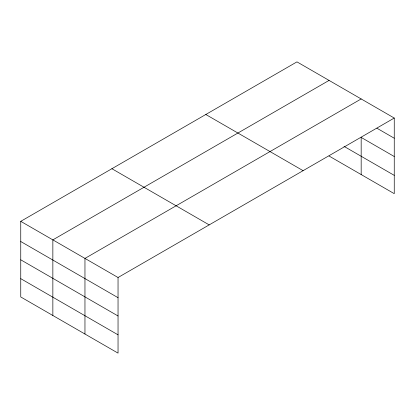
<?xml version="1.0" encoding="UTF-8"?>
<svg xmlns="http://www.w3.org/2000/svg" width="415" height="415" viewBox="0 0 415 415"><rect width="100%" height="100%" fill="white"/><g stroke="black" fill="none" stroke-linecap="round" stroke-linejoin="round"><path stroke-width="0.62" d="M20.75 221.34L118.042 277.511L118.042 353.129L20.75 296.953L20.75 221.34L296.958 61.871L394.25 118.047L394.25 193.66L329.064 156.024M329.064 80.411L52.855 239.875L52.855 315.493M361.169 98.946L84.961 258.415L84.961 334.028M118.042 277.511L394.25 118.047M376.872 128.183L394.25 138.221M394.25 156.517L361.169 137.417L361.169 174.559M344.009 146.36L394.25 175.363M205.809 114.499L303.1 170.669M111.9 168.718L209.191 224.889M20.75 241.514L118.042 297.685M20.75 259.811L118.042 315.981M20.75 278.662L118.042 334.832"/></g></svg>
